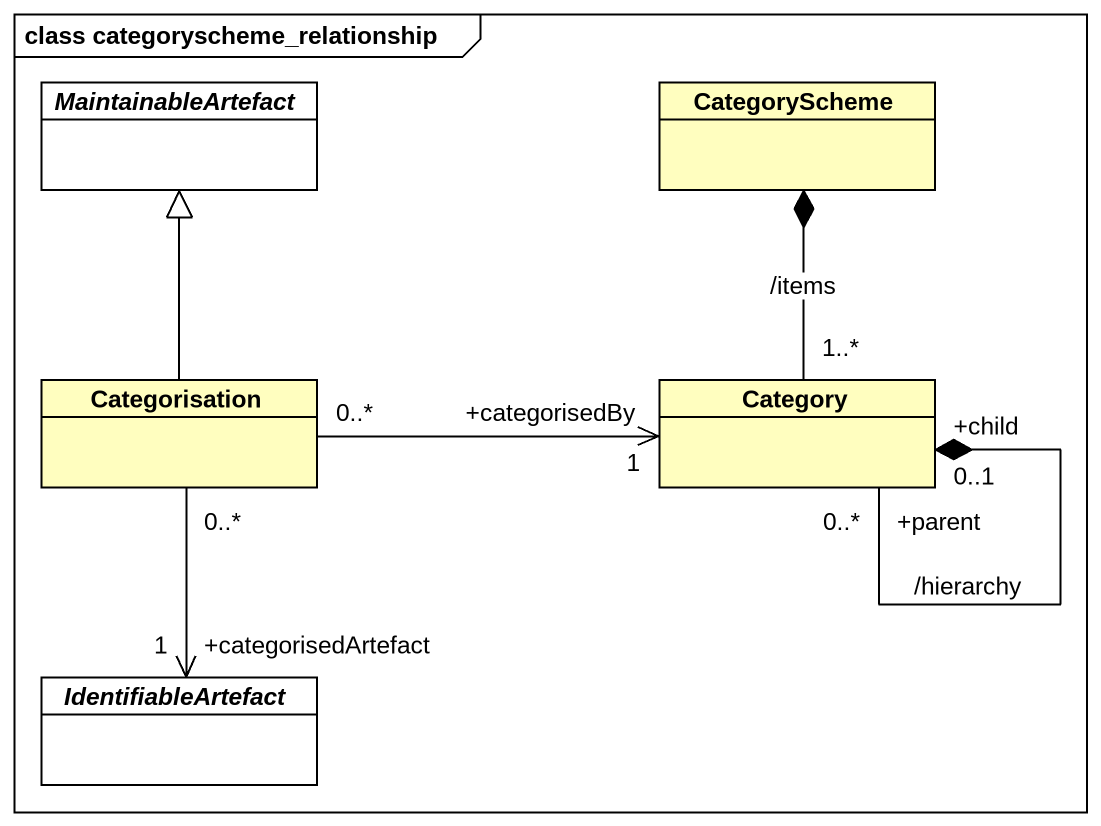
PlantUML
@startuml
mainframe class categoryscheme_relationship
hide circle
hide empty members
abstract class MaintainableArtefact #FFFFFF
class CategoryScheme #FFFEBF
class Categorisation #FFFEBF
class Category #FFFEBF
abstract class IdentifiableArtefact #FFFFFF
Categorisation -up-|> MaintainableArtefact
Categorisation "0..*" -right-> "+categorisedBy\n1" Category
Categorisation "0..*" --> "+categorisedArtefact\n1" IdentifiableArtefact
Category "1..*" -up-* CategoryScheme : /items
Category "+parent\n0..*" --* "+child\n0..1" Category : /hierarchy
@enduml
